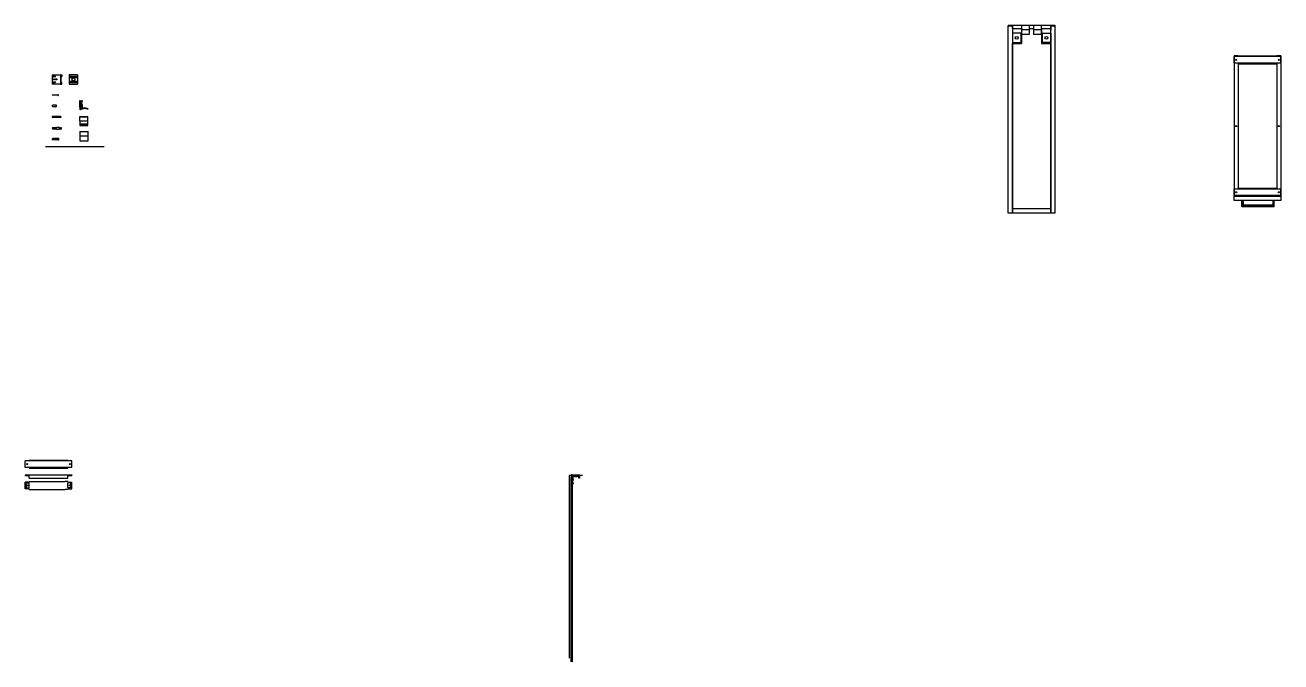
# Model space of a CAD drawing. Header units: millimetres. Extents: x 4413 to 32800, y 1732 to 15812.
# Drawn here: x 11559 to 16926, y 6901 to 9620 of the extents above; entities that cross this region are included whole.
import ezdxf

# ---------------------------------------------------------------- set-up
doc = ezdxf.new("R2010")
doc.units = ezdxf.units.MM

msp = doc.modelspace()

# ---------------------------------------------------------------- hatches: boundary and pattern name
h = msp.add_hatch()
h.set_pattern_fill('ANSI31', color=8, scale=1.4)
h.set_pattern_definition([(45, (-4120.059, -2897.8633), (-3.1430896, 3.1430896), [])])
h.paths.add_polyline_path([(13896.5, 6901.3), (13892.5, 6901.3), (13892.5, 7681.3), (13896.5, 7681.3)])

# ---------------------------------------------------------------- linework, layer by layer
at = {"color": 7}
for p, q in [((15760.2, 9620.4), (15960.2, 9620.4)), ((15760.2, 9620.4), (15760.2, 9617.4)), ((15760.2, 8817.4), (15760.2, 9617.4)), ((15760.2, 9617.4), (15778.2, 9617.4)), ((15760.2, 9617.4), (15778.2, 9617.4)), ((15778.2, 9617.4), (15778.2, 8817.4)), ((15778.2, 9605.4), (15778.2, 9617.4)), ((15817, 9620.4), (15852, 9620.4)), ((15817, 9620.4), (15817, 9581.4)), ((15852, 9581.4), (15852, 9620.4)), ((15868.4, 9620.4), (15903.4, 9620.4)), ((15868.4, 9620.4), (15868.4, 9581.4)), ((15903.4, 9581.4), (15903.4, 9620.4)), ((15942.2, 9617.4), (15942.2, 9597.4)), ((15942.2, 9617.4), (15960.2, 9617.4)), ((15942.2, 8817.4), (15942.2, 9617.4)), ((15942.2, 9617.4), (15960.2, 9617.4)), ((15942.2, 9605.4), (15942.2, 9617.4)), ((15960.2, 9620.4), (15960.2, 9617.4)), ((15960.2, 9620.4), (15960.2, 8817.4)), ((15960.2, 9617.4), (15960.2, 8817.4)), ((15778.2, 9605.4), (15817, 9605.4)), ((15778.2, 9586.6), (15778.2, 9546.6)), ((15778.2, 9586.6), (15779.2, 9586.6)), ((15814.2, 9586.6), (15779.2, 9586.6)), ((15814.2, 9586.6), (15814.2, 9546.6)), ((15817, 9605.4), (15817, 9542.5)), ((15817, 9581.4), (15852, 9581.4)), ((15852, 9605.4), (15868.4, 9605.4)), ((15868.4, 9581.4), (15903.4, 9581.4)), ((15903.4, 9605.4), (15903.4, 9542.5)), ((15903.4, 9605.4), (15942.2, 9605.4)), ((15906.2, 9586.6), (15906.2, 9546.6)), ((15906.2, 9586.6), (15941.2, 9586.6)), ((15942.2, 9586.6), (15941.2, 9586.6)), ((15942.2, 9586.6), (15942.2, 9546.6)), ((15778.2, 9546.6), (15779.2, 9546.6)), ((15778.2, 8837.4), (15778.2, 9542.5)), ((15778.2, 9542.5), (15817, 9542.5)), ((15779.2, 9546.6), (15814.2, 9546.6)), ((15903.4, 9542.5), (15942.2, 9542.5)), ((15941.2, 9546.6), (15906.2, 9546.6)), ((15942.2, 9546.6), (15941.2, 9546.6)), ((15942.2, 9542.5), (15942.2, 8837.4)), ((16725.9, 9489.6), (16725.9, 8889.6)), ((16725.9, 9458.6), (16725.9, 9486.6)), ((16743.9, 9489.6), (16907.9, 9489.6)), ((16743.9, 9489.6), (16743.9, 9486.6)), ((16743.9, 9489.6), (16743.9, 9486.6)), ((16743.9, 9458.6), (16743.9, 9455.6)), ((16743.9, 9458.6), (16743.9, 8920.6)), ((16907.9, 9489.6), (16907.9, 9486.6)), ((16907.9, 9489.6), (16907.9, 9486.6)), ((16907.9, 9458.6), (16907.9, 9455.6)), ((16907.9, 9458.6), (16907.9, 8920.6)), ((16925.9, 9489.6), (16925.9, 8889.6)), ((16925.9, 9458.6), (16925.9, 9486.6)), ((11675, 9408.8), (11675, 9368.8)), ((11675, 9408.8), (11710, 9408.8)), ((11710, 9408.8), (11710, 9368.8)), ((11710, 9408.8), (11715, 9408.8)), ((11711, 9407.3), (11713.5, 9407.3)), ((11711, 9407.3), (11711, 9370.3)), ((11713.5, 9407.3), (11713.5, 9400.8)), ((11713.5, 9400.8), (11715, 9400.8)), ((11715, 9408.8), (11715, 9400.8)), ((11746.6, 9408.8), (11746.6, 9368.8)), ((11746.6, 9408.8), (11747.6, 9408.8)), ((11782.6, 9408.8), (11747.6, 9408.8)), ((11747.6, 9408.8), (11747.6, 9368.8)), ((11782.6, 9408.8), (11782.6, 9368.8)), ((11710, 9368.8), (11675, 9368.8)), ((11710, 9368.8), (11715, 9368.8)), ((11711, 9370.3), (11713.5, 9370.3)), ((11713.5, 9370.3), (11713.5, 9376.8)), ((11713.5, 9376.8), (11715, 9376.8)), ((11715, 9368.8), (11715, 9376.8)), ((11746.6, 9368.8), (11747.6, 9368.8)), ((11747.6, 9368.8), (11782.6, 9368.8)), ((11675, 9322.3), (11676, 9323.3)), ((11675, 9322.3), (11676, 9321.3)), ((11676, 9323.3), (11698, 9323.3)), ((11698, 9321.3), (11676, 9321.3)), ((11698, 9324.3), (11698.5, 9324.8)), ((11698, 9324.3), (11698, 9323.3)), ((11698, 9321.3), (11698, 9320.3)), ((11698, 9320.3), (11698.5, 9319.8)), ((11698.5, 9324.8), (11699.6, 9324.8)), ((11698.5, 9319.8), (11699.6, 9319.8)), ((11699.6, 9324.8), (11699.6, 9319.8)), ((11792, 9278.2), (11792, 9298.2)), ((11792, 9298.2), (11794, 9298.2)), ((11794, 9298.2), (11794, 9278.2)), ((11801, 9298.2), (11802.7, 9298.2)), ((11802.7, 9298.2), (11802.7, 9297.1)), ((11675, 9275.8), (11676.2, 9278.3)), ((11675, 9275.8), (11676.2, 9273.3)), ((11686, 9278.3), (11676.2, 9278.3)), ((11676.2, 9278.3), (11676.2, 9278.3)), ((11676.2, 9273.3), (11686, 9273.3)), ((11676.2, 9273.3), (11676.2, 9273.3)), ((11686, 9279.3), (11688.5, 9280.3)), ((11686, 9278.3), (11686, 9279.3)), ((11686, 9272.3), (11686, 9273.3)), ((11686, 9272.3), (11688.5, 9271.3)), ((11688.5, 9280.3), (11691, 9280.3)), ((11691, 9271.3), (11688.5, 9271.3)), ((11691, 9280.3), (11691, 9271.3)), ((11794, 9259.2), (11792, 9278.2)), ((11794, 9278.2), (11801, 9278.2)), ((11796, 9259.2), (11794, 9259.2)), ((11796, 9259.2), (11796, 9274.2)), ((11796, 9274.2), (11801, 9274.2)), ((11796, 9274.2), (11796, 9259.2)), ((11799, 9262.2), (11799, 9265.1)), ((11799, 9265.1), (11801, 9265.1)), ((11802.6, 9262.2), (11799, 9262.2)), ((11801, 9265.1), (11801, 9274.2)), ((11802.7, 9279.3), (11802.6, 9265.1)), ((11827, 9262.2), (11823.4, 9262.2)), ((11823.5, 9265.1), (11827, 9265.1)), ((11827, 9265.1), (11827, 9262.2)), ((11676, 9230.4), (11675, 9229.4)), ((11675, 9229.4), (11675, 9226.4)), ((11676, 9225.4), (11675, 9226.4)), ((11675, 9179.9), (11676.2, 9182.4)), ((11675, 9179.9), (11676.2, 9177.4)), ((11683, 9182.4), (11676.2, 9182.4)), ((11683, 9182.4), (11683, 9184.9)), ((11683, 9184.9), (11684, 9183.7)), ((11683, 9177.4), (11683, 9182.4)), ((11684, 9183.7), (11694, 9183.7)), ((11704, 9183.7), (11694, 9183.7)), ((11705, 9184.9), (11704, 9183.7)), ((11705, 9182.4), (11705, 9184.9)), ((11705, 9184.9), (11705, 9181.9)), ((11705, 9177.4), (11705, 9182.4)), ((11705, 9181.9), (11711, 9181.9)), ((11705, 9174.9), (11705, 9177.9)), ((11705, 9177.9), (11711, 9177.9)), ((11710.9, 9230.4), (11711.9, 9229.4)), ((11710.9, 9225.4), (11711.9, 9226.4)), ((11711, 9181.9), (11711, 9183.4)), ((11711, 9183.4), (11712.5, 9183.4)), ((11711, 9177.9), (11711, 9176.4)), ((11711.9, 9229.4), (11711.9, 9226.4)), ((11712.5, 9183.4), (11712.5, 9176.4)), ((11792, 9230.5), (11827, 9230.5)), ((11792, 9229.4), (11792, 9230.5)), ((11792, 9229.4), (11827, 9229.4)), ((11792, 9211.6), (11792, 9191.5)), ((11792, 9211.6), (11827, 9211.6)), ((11792, 9199.1), (11827, 9199.1)), ((11792, 9197.4), (11827, 9197.4)), ((11792, 9194.5), (11827, 9194.5)), ((11792, 9191.5), (11827, 9191.5)), ((11827, 9229.4), (11827, 9230.5)), ((11827, 9191.5), (11827, 9211.6)), ((11675, 9133.5), (11676.2, 9136)), ((11675, 9133.5), (11676.2, 9131)), ((11676.2, 9177.4), (11683, 9177.4)), ((11676.2, 9136), (11676.2, 9136)), ((11698.2, 9136), (11676.2, 9136)), ((11676.2, 9131), (11676.2, 9131)), ((11698.2, 9131), (11676.2, 9131)), ((11683, 9174.9), (11683, 9177.4)), ((11683, 9174.9), (11684, 9176.2)), ((11694, 9176.2), (11684, 9176.2)), ((11694, 9176.2), (11704, 9176.2)), ((11698.2, 9137), (11699.2, 9138)), ((11698.2, 9136), (11698.2, 9137)), ((11698.2, 9130), (11698.2, 9131)), ((11698.2, 9130), (11699.2, 9129)), ((11699.2, 9138), (11701.2, 9138)), ((11701.2, 9129), (11699.2, 9129)), ((11701.2, 9138), (11701.2, 9129)), ((11705, 9174.9), (11704, 9176.2)), ((11705, 9174.9), (11705, 9177.4)), ((11711, 9176.4), (11712.5, 9176.4)), ((11793.2, 9165.7), (11828.2, 9165.7)), ((11793.2, 9165.7), (11793.2, 9126.7)), ((11793.2, 9126.7), (11828.2, 9126.7)), ((11828.2, 9126.7), (11828.2, 9165.7)), ((11646.5, 9102), (11896.5, 9102)), ((16725.9, 8892.6), (16725.9, 8920.6)), ((16743.9, 8923.6), (16907.9, 8923.6)), ((16743.9, 8923.6), (16743.9, 8920.6)), ((16743.9, 8923.6), (16743.9, 8920.6)), ((16907.9, 8923.6), (16907.9, 8920.6)), ((16907.9, 8923.6), (16907.9, 8920.6)), ((16925.9, 8892.6), (16925.9, 8920.6)), ((16725.9, 8889.6), (16925.9, 8889.6)), ((16725.9, 8871.6), (16725.9, 8889.6)), ((16925.9, 8871.6), (16725.9, 8871.6)), ((16743.9, 8892.6), (16743.9, 8889.6)), ((16743.9, 8892.6), (16743.9, 8889.6)), ((16759.2, 8846.6), (16759.2, 8871.6)), ((16759.2, 8871.6), (16764.2, 8871.6)), ((16764.2, 8851.6), (16764.2, 8871.6)), ((16764.2, 8865.6), (16764.2, 8851.6)), ((16897.2, 8871.6), (16892.2, 8871.6)), ((16892.2, 8851.6), (16892.2, 8871.6)), ((16892.2, 8865.6), (16892.2, 8851.6)), ((16897.2, 8846.6), (16897.2, 8871.6)), ((16897.2, 8871.6), (16897.2, 8871.6)), ((16907.9, 8892.6), (16907.9, 8889.6)), ((16907.9, 8892.6), (16907.9, 8889.6)), ((16925.9, 8889.6), (16925.9, 8871.6)), ((15778.2, 8817.4), (15760.2, 8817.4)), ((15778.2, 8817.4), (15778.2, 8837.4)), ((15778.2, 8837.4), (15942.2, 8837.4)), ((15778.2, 8837.4), (15942.2, 8837.4)), ((15942.2, 8817.4), (15778.2, 8817.4)), ((15942.2, 8837.4), (15942.2, 8817.4)), ((15960.2, 8817.4), (15942.2, 8817.4)), ((16759.2, 8846.6), (16764.2, 8851.6)), ((16759.2, 8846.6), (16897.2, 8846.6)), ((16759.2, 8846.6), (16760.2, 8846.6)), ((16892.2, 8851.6), (16764.2, 8851.6)), ((16892.2, 8851.6), (16897.2, 8846.6)), ((11558.7, 7731.3), (11558.7, 7759.3)), ((11576.7, 7762.3), (11576.7, 7759.3)), ((11576.7, 7731.3), (11576.7, 7728.3)), ((11740.7, 7762.3), (11740.7, 7759.3)), ((11740.7, 7731.3), (11740.7, 7728.3)), ((11758.7, 7731.3), (11758.7, 7759.3)), ((11558.7, 7700.3), (11758.7, 7700.3)), ((11558.7, 7700.3), (11558.7, 7697.3)), ((11558.7, 7697.3), (11576.7, 7697.3)), ((11576.7, 7685.3), (11576.7, 7697.3)), ((11576.7, 7685.3), (11740.7, 7685.3)), ((11740.7, 7685.3), (11740.7, 7697.3)), ((11740.7, 7697.3), (11758.7, 7697.3)), ((11758.7, 7700.3), (11758.7, 7697.3)), ((13892.5, 7700.3), (13890.5, 7681.3)), ((13890.5, 7681.3), (13890.5, 7661.3)), ((13894.5, 7700.3), (13892.5, 7700.3)), ((13892.5, 7661.3), (13892.5, 7681.3)), ((13892.5, 7681.3), (13899.5, 7681.3)), ((13894.5, 7700.3), (13894.5, 7685.3)), ((13894.5, 7700.3), (13928.5, 7700.3)), ((13894.5, 7700.3), (13894.5, 7685.3)), ((13894.5, 7685.3), (13894.5, 7700.3)), ((13894.5, 7685.3), (13899.5, 7685.3)), ((13925.5, 7697.3), (13897.5, 7697.3)), ((13897.5, 7697.3), (13897.5, 7685.3)), ((13901.1, 7697.3), (13897.5, 7697.3)), ((13897.5, 7697.3), (13897.5, 7694.3)), ((13897.5, 7694.3), (13899.5, 7694.3)), ((13899.5, 7694.3), (13899.5, 7685.3)), ((13901.2, 7680.2), (13901.1, 7694.3)), ((13925.5, 7697.3), (13921.9, 7697.3)), ((13922, 7694.3), (13925.5, 7694.3)), ((13925.5, 7685.3), (13925.5, 7697.3)), ((13925.5, 7694.3), (13925.5, 7697.3)), ((13928.5, 7685.3), (13925.5, 7685.3)), ((13928.5, 7700.3), (13928.5, 7685.3)), ((11558.7, 7640.8), (11558.7, 7668.8)), ((11562.7, 7654.8), (11562.7, 7663.8)), ((11562.7, 7654.8), (11562.7, 7645.8)), ((11564.7, 7665.8), (11574.7, 7665.8)), ((11564.7, 7643.8), (11574.7, 7643.8)), ((11576.7, 7668.8), (11576.7, 7671.8)), ((11576.7, 7645.8), (11576.7, 7663.8)), ((11576.7, 7637.8), (11576.7, 7640.8)), ((11740.7, 7671.8), (11730.1, 7671.8)), ((11740.7, 7637.8), (11730.1, 7637.8)), ((11740.7, 7668.8), (11740.7, 7671.8)), ((11740.7, 7645.8), (11740.7, 7663.8)), ((11740.7, 7640.8), (11740.7, 7637.8)), ((11752.7, 7665.8), (11742.7, 7665.8)), ((11752.7, 7643.8), (11742.7, 7643.8)), ((11754.7, 7654.8), (11754.7, 7663.8)), ((11754.7, 7654.8), (11754.7, 7645.8)), ((11758.7, 7640.8), (11758.7, 7668.8)), ((13890.5, 7661.3), (13892.5, 7661.3)), ((13899.5, 7661.3), (13901.2, 7661.3)), ((13901.2, 7661.3), (13901.2, 7662.4))]:
    msp.add_line(p, q, dxfattribs=at)
at = {"color": 9}
for p, q in [((15849, 9600.4), (15820, 9600.4)), ((15900.4, 9600.4), (15871.4, 9600.4))]:
    msp.add_line(p, q, dxfattribs=at)
at = {"color": 8}
for p, q in [((11751.6, 9402.3), (11782.6, 9402.3)), ((11751.6, 9400.3), (11782.6, 9400.3)), ((11751.6, 9398.3), (11782.6, 9398.3)), ((11751.6, 9396.3), (11782.6, 9396.3)), ((11751.6, 9381.3), (11782.6, 9381.3)), ((11751.6, 9379.3), (11782.6, 9379.3)), ((11751.6, 9377.3), (11782.6, 9377.3)), ((11751.6, 9375.3), (11782.6, 9375.3)), ((11792, 9211.6), (11792, 9229.4)), ((11827, 9211.6), (11827, 9229.4)), ((11825.2, 9145.7), (11796.2, 9145.7)), ((16760.2, 8847.6), (16760.2, 8871.6)), ((16896.2, 8847.6), (16896.2, 8871.6)), ((16760.2, 8847.6), (16896.2, 8847.6))]:
    msp.add_line(p, q, dxfattribs=at)
at = {"color": 1}
for p, q in [((13892.5, 6901.3), (13892.5, 7681.3)), ((13892.5, 7681.3), (13896.5, 7681.3)), ((13896.5, 7681.3), (13896.5, 6901.3))]:
    msp.add_line(p, q, dxfattribs=at)
for p, q in [((13925.5, 7697.3), (13897.5, 7697.3)), ((13941.1, 7697.3), (13928.5, 7697.3))]:
    msp.add_line(p, q)
at = {"color": 7}
for points in [[(16743.9, 9489.6), (16725.9, 9489.6)], [(16925.9, 9486.6), (16825.9, 9486.6), (16725.9, 9486.6)], [(16925.9, 9458.6), (16825.9, 9458.6), (16725.9, 9458.6)], [(16743.9, 9489.6), (16825.9, 9489.6), (16907.9, 9489.6)], [(16743.9, 9455.6), (16825.9, 9455.6), (16907.9, 9455.6)], [(16925.9, 9489.6), (16907.9, 9489.6)], [(11710.9, 9230.4), (11704.9, 9230.4), (11676, 9230.4)], [(11710.9, 9225.4), (11704.9, 9225.4), (11676, 9225.4)], [(16925.9, 8920.6), (16825.9, 8920.6), (16725.9, 8920.6)], [(16743.9, 8923.6), (16825.9, 8923.6), (16907.9, 8923.6)], [(16925.9, 8892.6), (16825.9, 8892.6), (16725.9, 8892.6)], [(16725.9, 8889.6), (16743.9, 8889.6)], [(16743.9, 8889.6), (16825.9, 8889.6), (16907.9, 8889.6)], [(16907.9, 8889.6), (16925.9, 8889.6)], [(11758.7, 7759.3), (11658.7, 7759.3), (11558.7, 7759.3)], [(11758.7, 7731.3), (11658.7, 7731.3), (11558.7, 7731.3)], [(11576.7, 7762.3), (11658.7, 7762.3), (11740.7, 7762.3)], [(11576.7, 7728.3), (11658.7, 7728.3), (11740.7, 7728.3)], [(13892.2, 7697.3), (13883.7, 7697.3), (13883.7, 6917.3)], [(11576.7, 7668.8), (11576.7, 7668.8), (11558.7, 7668.8)], [(11576.7, 7640.8), (11576.7, 7640.8), (11558.7, 7640.8)], [(11576.7, 7671.8), (11658.7, 7671.8), (11730.1, 7671.8)], [(11576.7, 7637.8), (11658.7, 7637.8), (11730.1, 7637.8)], [(11740.7, 7668.8), (11740.7, 7668.8), (11758.7, 7668.8)], [(11740.7, 7640.8), (11740.7, 7640.8), (11758.7, 7640.8)]]:
    msp.add_lwpolyline(points, dxfattribs=at)
at = {"color": 8}
for points in [[(11710.9, 9229.4), (11704.9, 9229.4), (11676, 9229.4)], [(11710.9, 9228.4), (11704.9, 9228.4), (11676, 9228.4)], [(11710.9, 9227.4), (11704.9, 9227.4), (11676, 9227.4)], [(11710.9, 9226.4), (11704.9, 9226.4), (11676, 9226.4)]]:
    msp.add_lwpolyline(points, dxfattribs=at)
at = {"color": 7}
for centre in [(15796.7, 9566.6), (15923.7, 9566.6), (11765.1, 9388.8)]:
    msp.add_circle(centre, 6, dxfattribs=at)
at = {"color": 8}
for centre, radius in [((16734.9, 9472.6), 2.5), ((16916.9, 9472.6), 2.5), ((11679.9, 9401.3), 2.5), ((11686.1, 9401.3), 2.5), ((11678.8, 9388.8), 1.75), ((11679.9, 9376.3), 2.5), ((11686.1, 9376.3), 2.5), ((11685.6, 9388.8), 1.75), ((11692.4, 9388.8), 2.5), ((16734.9, 9189.6), 2.5), ((16916.9, 9189.6), 2.5), ((16734.9, 8906.6), 2.5), ((16916.9, 8906.6), 2.5), ((11567.7, 7745.3), 2.5), ((11749.7, 7745.3), 2.5), ((11567.7, 7654.8), 2.5), ((11749.7, 7654.8), 2.5)]:
    msp.add_circle(centre, radius, dxfattribs=at)
at = {"color": 7}
for centre, radius, start, end in [((11816.2, 9288.2), 18.2, 146.6015, 213.3985), ((11816.2, 9288.2), 16.2, 146.6015, 213.3985), ((11813, 9233.9), 32.9, 71.5658, 108.4342), ((11813, 9231), 32.9, 71.5658, 108.4342), ((13914.7, 7671.3), 18.2, 146.6015, 213.3985), ((13914.7, 7671.3), 16.2, 146.6015, 213.3985), ((13911.5, 7728.5), 32.9, 251.5658, 288.4342), ((13911.5, 7725.6), 32.9, 251.5658, 288.4342), ((11564.7, 7663.8), 2, 90, 180), ((11564.7, 7645.8), 2, 180, 270), ((11574.7, 7663.8), 2, 0, 90), ((11574.7, 7645.8), 2, 270, 0), ((11742.7, 7663.8), 2, 90, 180), ((11742.7, 7645.8), 2, 180, 270), ((11752.7, 7663.8), 2, 0, 90), ((11752.7, 7645.8), 2, 270, 0)]:
    msp.add_arc(centre, radius, start, end, dxfattribs=at)

doc.saveas('drawing.dxf')
